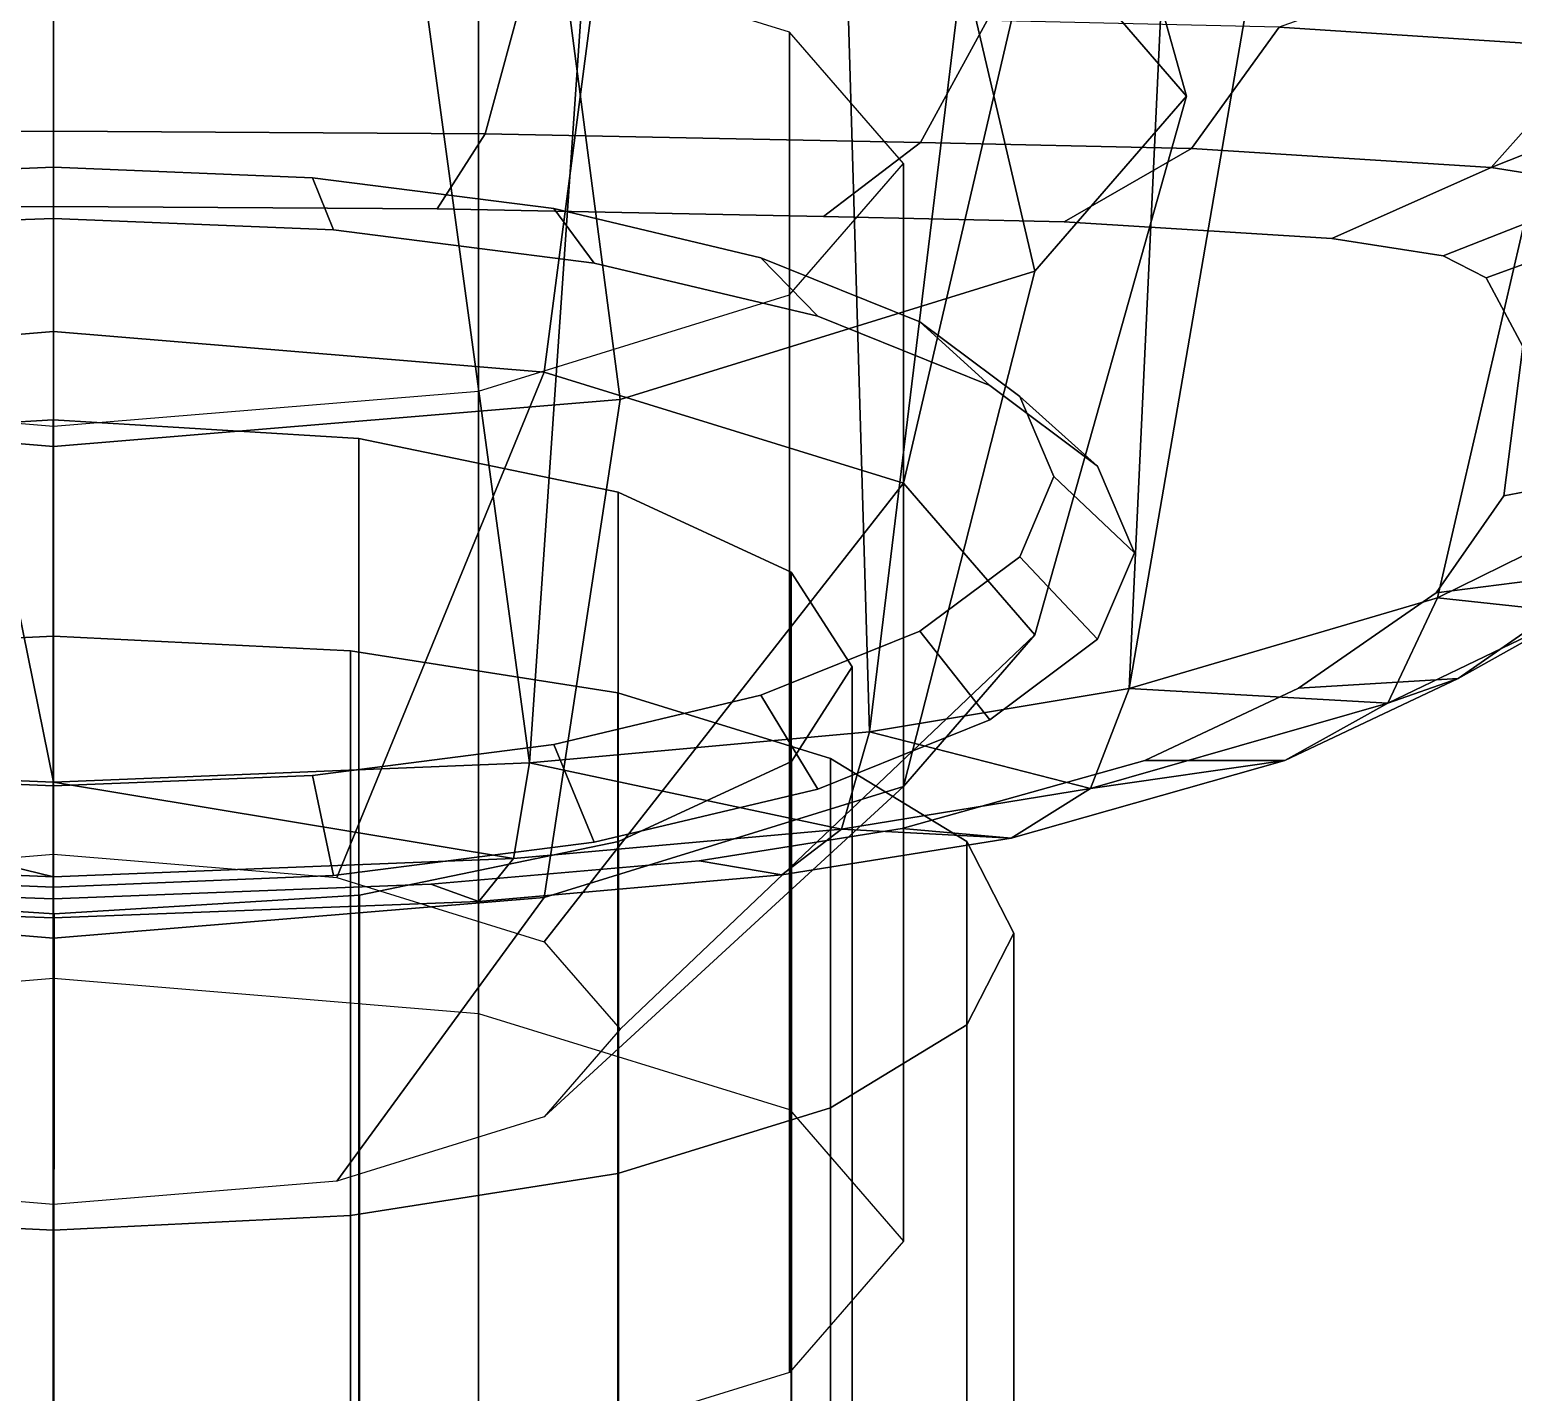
# Model space of a CAD drawing. Extents: x 0 to 0.153, y -0.316 to 0.
# Drawn here: x 0.07668 to 0.09523, y -0.05141 to -0.03438 of the extents above; entities that cross this region are included whole.
import ezdxf

# ---------------------------------------------------------------- set-up
doc = ezdxf.new("R2010")
doc.units = 0
for name, color, linetype in [('L15_HALTER_6756005_00_0', 7, 'CONTINUOUS'), ('L17_HALTER_6756005_00_2', 7, 'CONTINUOUS'), ('L20_HALTER_6756005_00_5', 7, 'CONTINUOUS'), ('L21_HALTER_6756005_00_6', 7, 'CONTINUOUS'), ('L22_ROSETTE_6756005_00_0', 7, 'CONTINUOUS'), ('L24_ROSETTE_6756005_00_2', 7, 'CONTINUOUS'), ('L25_ROSETTE_6756005_00_3', 7, 'CONTINUOUS'), ('L26_ROSETTE_6756005_00_4', 7, 'CONTINUOUS'), ('L8_KORPUS_6770005_00_0', 7, 'CONTINUOUS'), ('L9_KORPUS_6770005_00_1', 7, 'CONTINUOUS')]:
    doc.layers.add(name, color=color, linetype=linetype)

msp = doc.modelspace()

# ---------------------------------------------------------------- linework, layer by layer
at = {"layer": 'L15_HALTER_6756005_00_0', "color": 8}
for points, invisible_edges in [([(0.073276, -0.042141, 0.069245), (0.076984, -0.041959, 0.069803), (0.080692, -0.042141, 0.069245), (0.073276, -0.042141, 0.069245)], 12), ([(0.064984, -0.04567, 0.058392), (0.073276, -0.042141, 0.069245), (0.086692, -0.047851, 0.051684), (0.064984, -0.04567, 0.058392)], 15), ([(0.073276, -0.042141, 0.069245), (0.080692, -0.042141, 0.069245), (0.086692, -0.043489, 0.065099), (0.073276, -0.042141, 0.069245)], 15), ([(0.073276, -0.042141, 0.069245), (0.086692, -0.043489, 0.065099), (0.086692, -0.047851, 0.051684), (0.073276, -0.042141, 0.069245)], 15), ([(0.080692, -0.042141, 0.069245), (0.084037, -0.042668, 0.067624), (0.086692, -0.043489, 0.065099), (0.080692, -0.042141, 0.069245)], 12), ([(0.086692, -0.043489, 0.065099), (0.088397, -0.044523, 0.061918), (0.088984, -0.04567, 0.058392), (0.086692, -0.043489, 0.065099)], 12), ([(0.086692, -0.043489, 0.065099), (0.088984, -0.04567, 0.058392), (0.086692, -0.047851, 0.051684), (0.086692, -0.043489, 0.065099)], 15), ([(0.086692, -0.047851, 0.051684), (0.073276, -0.049199, 0.047538), (0.064984, -0.04567, 0.058392), (0.086692, -0.047851, 0.051684)], 15), ([(0.088984, -0.04567, 0.058392), (0.088397, -0.046817, 0.054865), (0.086692, -0.047851, 0.051684), (0.088984, -0.04567, 0.058392)], 12), ([(0.086692, -0.047851, 0.051684), (0.080692, -0.049199, 0.047538), (0.073276, -0.049199, 0.047538), (0.086692, -0.047851, 0.051684)], 15), ([(0.086692, -0.047851, 0.051684), (0.084037, -0.048672, 0.049159), (0.080692, -0.049199, 0.047538), (0.086692, -0.047851, 0.051684)], 12), ([(0.080692, -0.049199, 0.047538), (0.076984, -0.049381, 0.04698), (0.073276, -0.049199, 0.047538), (0.080692, -0.049199, 0.047538)], 12)]:
    msp.add_3dface(points, dxfattribs=dict(at, invisible_edges=invisible_edges))
at = {"layer": 'L17_HALTER_6756005_00_2', "color": 8}
for points, invisible_edges in [([(0.076984, -0.053371, 0.073514), (0.076984, -0.041959, 0.069803), (0.073276, -0.042141, 0.069245), (0.076984, -0.053371, 0.073514)], 12), ([(0.076984, -0.041959, 0.069803), (0.076984, -0.053371, 0.073514), (0.080692, -0.053552, 0.072956), (0.076984, -0.041959, 0.069803)], 12), ([(0.080692, -0.053552, 0.072956), (0.080692, -0.042141, 0.069245), (0.076984, -0.041959, 0.069803), (0.080692, -0.053552, 0.072956)], 12), ([(0.073276, -0.042141, 0.069245), (0.073276, -0.053552, 0.072956), (0.076984, -0.053371, 0.073514), (0.073276, -0.042141, 0.069245)], 12), ([(0.080692, -0.042141, 0.069245), (0.080692, -0.053552, 0.072956), (0.084037, -0.054079, 0.071335), (0.080692, -0.042141, 0.069245)], 12), ([(0.084037, -0.054079, 0.071335), (0.084037, -0.042668, 0.067624), (0.080692, -0.042141, 0.069245), (0.084037, -0.054079, 0.071335)], 12), ([(0.084037, -0.042668, 0.067624), (0.084037, -0.054079, 0.071335), (0.086692, -0.0549, 0.06881), (0.084037, -0.042668, 0.067624)], 12), ([(0.086692, -0.0549, 0.06881), (0.086692, -0.043489, 0.065099), (0.084037, -0.042668, 0.067624), (0.086692, -0.0549, 0.06881)], 12), ([(0.086692, -0.043489, 0.065099), (0.086692, -0.0549, 0.06881), (0.088397, -0.055935, 0.065629), (0.086692, -0.043489, 0.065099)], 12), ([(0.088397, -0.044523, 0.061918), (0.086692, -0.043489, 0.065099), (0.088397, -0.055935, 0.065629), (0.088397, -0.044523, 0.061918)], 14), ([(0.088397, -0.055935, 0.065629), (0.088397, -0.051656, 0.064237), (0.088397, -0.044523, 0.061918), (0.088397, -0.055935, 0.065629)], 12), ([(0.088397, -0.044523, 0.061918), (0.088397, -0.051656, 0.064237), (0.088984, -0.052802, 0.060711), (0.088397, -0.044523, 0.061918)], 12), ([(0.088984, -0.052802, 0.060711), (0.088984, -0.04567, 0.058392), (0.088397, -0.044523, 0.061918), (0.088984, -0.052802, 0.060711)], 12), ([(0.088984, -0.04567, 0.058392), (0.088984, -0.052802, 0.060711), (0.088397, -0.053949, 0.057185), (0.088984, -0.04567, 0.058392)], 12), ([(0.088397, -0.053949, 0.057185), (0.088397, -0.046817, 0.054865), (0.088984, -0.04567, 0.058392), (0.088397, -0.053949, 0.057185)], 12), ([(0.086692, -0.059263, 0.055395), (0.086692, -0.047851, 0.051684), (0.088397, -0.046817, 0.054865), (0.086692, -0.059263, 0.055395)], 12), ([(0.088397, -0.046817, 0.054865), (0.088397, -0.053949, 0.057185), (0.086692, -0.059263, 0.055395), (0.088397, -0.046817, 0.054865)], 14), ([(0.086692, -0.047851, 0.051684), (0.086692, -0.059263, 0.055395), (0.084037, -0.060084, 0.05287), (0.086692, -0.047851, 0.051684)], 12), ([(0.084037, -0.060084, 0.05287), (0.084037, -0.048672, 0.049159), (0.086692, -0.047851, 0.051684), (0.084037, -0.060084, 0.05287)], 12), ([(0.084037, -0.048672, 0.049159), (0.084037, -0.060084, 0.05287), (0.080692, -0.060611, 0.051249), (0.084037, -0.048672, 0.049159)], 12), ([(0.080692, -0.060611, 0.051249), (0.080692, -0.049199, 0.047538), (0.084037, -0.048672, 0.049159), (0.080692, -0.060611, 0.051249)], 12), ([(0.073276, -0.060611, 0.051249), (0.073276, -0.049199, 0.047538), (0.076984, -0.049381, 0.04698), (0.073276, -0.060611, 0.051249)], 12), ([(0.080692, -0.049199, 0.047538), (0.080692, -0.060611, 0.051249), (0.076984, -0.060793, 0.050691), (0.080692, -0.049199, 0.047538)], 12), ([(0.076984, -0.060793, 0.050691), (0.076984, -0.049381, 0.04698), (0.080692, -0.049199, 0.047538), (0.076984, -0.060793, 0.050691)], 12), ([(0.076984, -0.049381, 0.04698), (0.076984, -0.060793, 0.050691), (0.073276, -0.060611, 0.051249), (0.076984, -0.049381, 0.04698)], 12)]:
    msp.add_3dface(points, dxfattribs=dict(at, invisible_edges=invisible_edges))
at = {"layer": 'L20_HALTER_6756005_00_5', "color": 8, "invisible_edges": 12}
for points in [[(0.076984, -0.032767, 0.065363), (0.071674, -0.033207, 0.06401), (0.071674, -0.046672, 0.068389), (0.076984, -0.032767, 0.065363)], [(0.071674, -0.046672, 0.068389), (0.076984, -0.046232, 0.069742), (0.076984, -0.032767, 0.065363), (0.071674, -0.046672, 0.068389)], [(0.082294, -0.033207, 0.06401), (0.076984, -0.032767, 0.065363), (0.076984, -0.046232, 0.069742), (0.082294, -0.033207, 0.06401)], [(0.076984, -0.046232, 0.069742), (0.082294, -0.046672, 0.068389), (0.082294, -0.033207, 0.06401), (0.076984, -0.046232, 0.069742)], [(0.086181, -0.034409, 0.060313), (0.082294, -0.033207, 0.06401), (0.082294, -0.046672, 0.068389), (0.086181, -0.034409, 0.060313)], [(0.082294, -0.046672, 0.068389), (0.086181, -0.047875, 0.064692), (0.086181, -0.034409, 0.060313), (0.082294, -0.046672, 0.068389)], [(0.087604, -0.036051, 0.055264), (0.086181, -0.034409, 0.060313), (0.086181, -0.047875, 0.064692), (0.087604, -0.036051, 0.055264)], [(0.086181, -0.047875, 0.064692), (0.087604, -0.049517, 0.059643), (0.087604, -0.036051, 0.055264), (0.086181, -0.047875, 0.064692)], [(0.086181, -0.037693, 0.050214), (0.087604, -0.036051, 0.055264), (0.087604, -0.049517, 0.059643), (0.086181, -0.037693, 0.050214)], [(0.082294, -0.038895, 0.046517), (0.086181, -0.037693, 0.050214), (0.086181, -0.051159, 0.054593), (0.082294, -0.038895, 0.046517)], [(0.087604, -0.049517, 0.059643), (0.086181, -0.051159, 0.054593), (0.086181, -0.037693, 0.050214), (0.087604, -0.049517, 0.059643)], [(0.071674, -0.038895, 0.046517), (0.076984, -0.039335, 0.045164), (0.076984, -0.052801, 0.049543), (0.071674, -0.038895, 0.046517)], [(0.076984, -0.052801, 0.049543), (0.071674, -0.052361, 0.050896), (0.071674, -0.038895, 0.046517), (0.076984, -0.052801, 0.049543)], [(0.076984, -0.039335, 0.045164), (0.082294, -0.038895, 0.046517), (0.082294, -0.052361, 0.050896), (0.076984, -0.039335, 0.045164)], [(0.086181, -0.051159, 0.054593), (0.082294, -0.052361, 0.050896), (0.082294, -0.038895, 0.046517), (0.086181, -0.051159, 0.054593)], [(0.082294, -0.052361, 0.050896), (0.076984, -0.052801, 0.049543), (0.076984, -0.039335, 0.045164), (0.082294, -0.052361, 0.050896)]]:
    msp.add_3dface(points, dxfattribs=at)
at = {"layer": 'L21_HALTER_6756005_00_6', "color": 8, "invisible_edges": 12}
for points in [[(0.087604, -0.02658, 0.058631), (0.089247, -0.03302, 0.061723), (0.091144, -0.035209, 0.05499), (0.087604, -0.02658, 0.058631)], [(0.091144, -0.035209, 0.05499), (0.089247, -0.028476, 0.0528), (0.087604, -0.02658, 0.058631), (0.091144, -0.035209, 0.05499)], [(0.089247, -0.037399, 0.048257), (0.087604, -0.030372, 0.046969), (0.089247, -0.028476, 0.0528), (0.089247, -0.037399, 0.048257)], [(0.089247, -0.028476, 0.0528), (0.091144, -0.035209, 0.05499), (0.089247, -0.037399, 0.048257), (0.089247, -0.028476, 0.0528)], [(0.084064, -0.039001, 0.043328), (0.083115, -0.03176, 0.042701), (0.087604, -0.030372, 0.046969), (0.084064, -0.039001, 0.043328)], [(0.087604, -0.030372, 0.046969), (0.089247, -0.037399, 0.048257), (0.084064, -0.039001, 0.043328), (0.087604, -0.030372, 0.046969)], [(0.076984, -0.03815, 0.068841), (0.076984, -0.03083, 0.068456), (0.069904, -0.031417, 0.066652), (0.076984, -0.03815, 0.068841)], [(0.076984, -0.03083, 0.068456), (0.076984, -0.03815, 0.068841), (0.083115, -0.038658, 0.067279), (0.076984, -0.03083, 0.068456)], [(0.083115, -0.038658, 0.067279), (0.084064, -0.031417, 0.066652), (0.076984, -0.03083, 0.068456), (0.083115, -0.038658, 0.067279)], [(0.069904, -0.031417, 0.066652), (0.070852, -0.038658, 0.067279), (0.076984, -0.03815, 0.068841), (0.069904, -0.031417, 0.066652)], [(0.084064, -0.031417, 0.066652), (0.083115, -0.038658, 0.067279), (0.087604, -0.040046, 0.06301), (0.084064, -0.031417, 0.066652)], [(0.087604, -0.040046, 0.06301), (0.089247, -0.03302, 0.061723), (0.084064, -0.031417, 0.066652), (0.087604, -0.040046, 0.06301)], [(0.069904, -0.039001, 0.043328), (0.070852, -0.03176, 0.042701), (0.076984, -0.032269, 0.041139), (0.069904, -0.039001, 0.043328)], [(0.083115, -0.03176, 0.042701), (0.084064, -0.039001, 0.043328), (0.076984, -0.039588, 0.041524), (0.083115, -0.03176, 0.042701)], [(0.076984, -0.039588, 0.041524), (0.076984, -0.032269, 0.041139), (0.083115, -0.03176, 0.042701), (0.076984, -0.039588, 0.041524)], [(0.076984, -0.032269, 0.041139), (0.076984, -0.039588, 0.041524), (0.069904, -0.039001, 0.043328), (0.076984, -0.032269, 0.041139)], [(0.089247, -0.03302, 0.061723), (0.087604, -0.040046, 0.06301), (0.089247, -0.041942, 0.057179), (0.089247, -0.03302, 0.061723)], [(0.089247, -0.041942, 0.057179), (0.091144, -0.035209, 0.05499), (0.089247, -0.03302, 0.061723), (0.089247, -0.041942, 0.057179)], [(0.091144, -0.035209, 0.05499), (0.089247, -0.041942, 0.057179), (0.087604, -0.043838, 0.051348), (0.091144, -0.035209, 0.05499)], [(0.087604, -0.043838, 0.051348), (0.089247, -0.037399, 0.048257), (0.091144, -0.035209, 0.05499), (0.087604, -0.043838, 0.051348)], [(0.089247, -0.037399, 0.048257), (0.087604, -0.043838, 0.051348), (0.083115, -0.045226, 0.04708), (0.089247, -0.037399, 0.048257)], [(0.083115, -0.045226, 0.04708), (0.084064, -0.039001, 0.043328), (0.089247, -0.037399, 0.048257), (0.083115, -0.045226, 0.04708)], [(0.076984, -0.044681, 0.065515), (0.076984, -0.03815, 0.068841), (0.070852, -0.038658, 0.067279), (0.076984, -0.044681, 0.065515)], [(0.076984, -0.03815, 0.068841), (0.076984, -0.044681, 0.065515), (0.080524, -0.044975, 0.064613), (0.076984, -0.03815, 0.068841)], [(0.080524, -0.044975, 0.064613), (0.083115, -0.038658, 0.067279), (0.076984, -0.03815, 0.068841), (0.080524, -0.044975, 0.064613)], [(0.070852, -0.038658, 0.067279), (0.073444, -0.044975, 0.064613), (0.076984, -0.044681, 0.065515), (0.070852, -0.038658, 0.067279)], [(0.083115, -0.038658, 0.067279), (0.080524, -0.044975, 0.064613), (0.083115, -0.045776, 0.062149), (0.083115, -0.038658, 0.067279)], [(0.083115, -0.045776, 0.062149), (0.087604, -0.040046, 0.06301), (0.083115, -0.038658, 0.067279), (0.083115, -0.045776, 0.062149)], [(0.070852, -0.045226, 0.04708), (0.069904, -0.039001, 0.043328), (0.076984, -0.039588, 0.041524), (0.070852, -0.045226, 0.04708)], [(0.084064, -0.039001, 0.043328), (0.083115, -0.045226, 0.04708), (0.076984, -0.045734, 0.045518), (0.084064, -0.039001, 0.043328)], [(0.076984, -0.045734, 0.045518), (0.076984, -0.039588, 0.041524), (0.084064, -0.039001, 0.043328), (0.076984, -0.045734, 0.045518)], [(0.076984, -0.039588, 0.041524), (0.076984, -0.045734, 0.045518), (0.070852, -0.045226, 0.04708), (0.076984, -0.039588, 0.041524)], [(0.087604, -0.040046, 0.06301), (0.083115, -0.045776, 0.062149), (0.084064, -0.046871, 0.058782), (0.087604, -0.040046, 0.06301)], [(0.084064, -0.046871, 0.058782), (0.089247, -0.041942, 0.057179), (0.087604, -0.040046, 0.06301), (0.084064, -0.046871, 0.058782)], [(0.089247, -0.041942, 0.057179), (0.084064, -0.046871, 0.058782), (0.083115, -0.047966, 0.055416), (0.089247, -0.041942, 0.057179)], [(0.083115, -0.047966, 0.055416), (0.087604, -0.043838, 0.051348), (0.089247, -0.041942, 0.057179), (0.083115, -0.047966, 0.055416)], [(0.087604, -0.043838, 0.051348), (0.083115, -0.047966, 0.055416), (0.080524, -0.048767, 0.052951), (0.087604, -0.043838, 0.051348)], [(0.080524, -0.048767, 0.052951), (0.083115, -0.045226, 0.04708), (0.087604, -0.043838, 0.051348), (0.080524, -0.048767, 0.052951)], [(0.073444, -0.048767, 0.052951), (0.070852, -0.045226, 0.04708), (0.076984, -0.045734, 0.045518), (0.073444, -0.048767, 0.052951)], [(0.083115, -0.045226, 0.04708), (0.080524, -0.048767, 0.052951), (0.076984, -0.04906, 0.052049), (0.083115, -0.045226, 0.04708)], [(0.076984, -0.04906, 0.052049), (0.076984, -0.045734, 0.045518), (0.083115, -0.045226, 0.04708), (0.076984, -0.04906, 0.052049)], [(0.076984, -0.045734, 0.045518), (0.076984, -0.04906, 0.052049), (0.073444, -0.048767, 0.052951), (0.076984, -0.045734, 0.045518)]]:
    msp.add_3dface(points, dxfattribs=at)
at = {"layer": 'L22_ROSETTE_6756005_00_0', "color": 8}
for points, invisible_edges in [([(0.076984, -0.036589, 0.070148), (0.072193, -0.03662, 0.070053), (0.067361, -0.036713, 0.069766), (0.076984, -0.036589, 0.070148)], 12), ([(0.073488, -0.03688, 0.069254), (0.076984, -0.036589, 0.070148), (0.067361, -0.036713, 0.069766), (0.073488, -0.03688, 0.069254)], 15), ([(0.073488, -0.03688, 0.069254), (0.076984, -0.036737, 0.069692), (0.076984, -0.036589, 0.070148), (0.073488, -0.03688, 0.069254)], 14), ([(0.086607, -0.036713, 0.069766), (0.081775, -0.03662, 0.070053), (0.076984, -0.036589, 0.070148), (0.086607, -0.036713, 0.069766)], 12), ([(0.076984, -0.036589, 0.070148), (0.076984, -0.036737, 0.069692), (0.08048, -0.03688, 0.069254), (0.076984, -0.036589, 0.070148)], 13), ([(0.092957, -0.036991, 0.068912), (0.086607, -0.036713, 0.069766), (0.076984, -0.036589, 0.070148), (0.092957, -0.036991, 0.068912)], 15), ([(0.092957, -0.036991, 0.068912), (0.076984, -0.036589, 0.070148), (0.08048, -0.03688, 0.069254), (0.092957, -0.036991, 0.068912)], 15), ([(0.092957, -0.036991, 0.068912), (0.089615, -0.036779, 0.069563), (0.086607, -0.036713, 0.069766), (0.092957, -0.036991, 0.068912)], 12), ([(0.092957, -0.036991, 0.068912), (0.08048, -0.03688, 0.069254), (0.083738, -0.037297, 0.067971), (0.092957, -0.036991, 0.068912)], 13), ([(0.092957, -0.036991, 0.068912), (0.083738, -0.037297, 0.067971), (0.086536, -0.037961, 0.065929), (0.092957, -0.036991, 0.068912)], 13), ([(0.09511, -0.040205, 0.059027), (0.092957, -0.036991, 0.068912), (0.086536, -0.037961, 0.065929), (0.09511, -0.040205, 0.059027)], 15), ([(0.094887, -0.03748, 0.067409), (0.094352, -0.037206, 0.068251), (0.092957, -0.036991, 0.068912), (0.094887, -0.03748, 0.067409)], 12), ([(0.09511, -0.040205, 0.059027), (0.094887, -0.03748, 0.067409), (0.092957, -0.036991, 0.068912), (0.09511, -0.040205, 0.059027)], 15), ([(0.09511, -0.040205, 0.059027), (0.095344, -0.038338, 0.064771), (0.094887, -0.03748, 0.067409), (0.09511, -0.040205, 0.059027)], 12), ([(0.09511, -0.040205, 0.059027), (0.086536, -0.037961, 0.065929), (0.088683, -0.038826, 0.063269), (0.09511, -0.040205, 0.059027)], 13), ([(0.09511, -0.040205, 0.059027), (0.088683, -0.038826, 0.063269), (0.090032, -0.039834, 0.06017), (0.09511, -0.040205, 0.059027)], 13), ([(0.09511, -0.040205, 0.059027), (0.090032, -0.039834, 0.06017), (0.090493, -0.040915, 0.056845), (0.09511, -0.040205, 0.059027)], 13), ([(0.087588, -0.044362, 0.046246), (0.092541, -0.042607, 0.051642), (0.09511, -0.040205, 0.059027), (0.087588, -0.044362, 0.046246)], 15), ([(0.087588, -0.044362, 0.046246), (0.09511, -0.040205, 0.059027), (0.090032, -0.041996, 0.05352), (0.087588, -0.044362, 0.046246)], 15), ([(0.09511, -0.040205, 0.059027), (0.090493, -0.040915, 0.056845), (0.090032, -0.041996, 0.05352), (0.09511, -0.040205, 0.059027)], 13), ([(0.092541, -0.042607, 0.051642), (0.094262, -0.041416, 0.055305), (0.09511, -0.040205, 0.059027), (0.092541, -0.042607, 0.051642)], 12), ([(0.087588, -0.044362, 0.046246), (0.090032, -0.041996, 0.05352), (0.088683, -0.043004, 0.050422), (0.087588, -0.044362, 0.046246)], 13), ([(0.087588, -0.044362, 0.046246), (0.090622, -0.04351, 0.048865), (0.092541, -0.042607, 0.051642), (0.087588, -0.044362, 0.046246)], 12), ([(0.087588, -0.044362, 0.046246), (0.088683, -0.043004, 0.050422), (0.086536, -0.043869, 0.047762), (0.087588, -0.044362, 0.046246)], 13), ([(0.087588, -0.044362, 0.046246), (0.086536, -0.043869, 0.047762), (0.083738, -0.044533, 0.04572), (0.087588, -0.044362, 0.046246)], 13), ([(0.076984, -0.045241, 0.043543), (0.081698, -0.045059, 0.044102), (0.087588, -0.044362, 0.046246), (0.076984, -0.045241, 0.043543)], 14), ([(0.076984, -0.045241, 0.043543), (0.087588, -0.044362, 0.046246), (0.08048, -0.04495, 0.044437), (0.076984, -0.045241, 0.043543)], 15), ([(0.087588, -0.044362, 0.046246), (0.083738, -0.044533, 0.04572), (0.08048, -0.04495, 0.044437), (0.087588, -0.044362, 0.046246)], 13), ([(0.081698, -0.045059, 0.044102), (0.085053, -0.044765, 0.045005), (0.087588, -0.044362, 0.046246), (0.081698, -0.045059, 0.044102)], 12), ([(0.076984, -0.045093, 0.043999), (0.073488, -0.04495, 0.044437), (0.07227, -0.045059, 0.044102), (0.076984, -0.045093, 0.043999)], 14), ([(0.076984, -0.045093, 0.043999), (0.07227, -0.045059, 0.044102), (0.076984, -0.045241, 0.043543), (0.076984, -0.045093, 0.043999)], 13), ([(0.076984, -0.045241, 0.043543), (0.08048, -0.04495, 0.044437), (0.076984, -0.045093, 0.043999), (0.076984, -0.045241, 0.043543)], 13)]:
    msp.add_3dface(points, dxfattribs=dict(at, invisible_edges=invisible_edges))
at = {"layer": 'L24_ROSETTE_6756005_00_2', "color": 8, "invisible_edges": 12}
for points in [[(0.073488, -0.03688, 0.069254), (0.073749, -0.03623, 0.068018), (0.076984, -0.036098, 0.068423), (0.073488, -0.03688, 0.069254)], [(0.076984, -0.036098, 0.068423), (0.076984, -0.036737, 0.069692), (0.073488, -0.03688, 0.069254), (0.076984, -0.036098, 0.068423)], [(0.076984, -0.036737, 0.069692), (0.076984, -0.036098, 0.068423), (0.080219, -0.03623, 0.068018), (0.076984, -0.036737, 0.069692)], [(0.080219, -0.03623, 0.068018), (0.08048, -0.03688, 0.069254), (0.076984, -0.036737, 0.069692), (0.080219, -0.03623, 0.068018)], [(0.08048, -0.03688, 0.069254), (0.080219, -0.03623, 0.068018), (0.083234, -0.036616, 0.066831), (0.08048, -0.03688, 0.069254)], [(0.083234, -0.036616, 0.066831), (0.083738, -0.037297, 0.067971), (0.08048, -0.03688, 0.069254), (0.083234, -0.036616, 0.066831)], [(0.083738, -0.037297, 0.067971), (0.083234, -0.036616, 0.066831), (0.085823, -0.037231, 0.064942), (0.083738, -0.037297, 0.067971)], [(0.085823, -0.037231, 0.064942), (0.086536, -0.037961, 0.065929), (0.083738, -0.037297, 0.067971), (0.085823, -0.037231, 0.064942)], [(0.086536, -0.037961, 0.065929), (0.085823, -0.037231, 0.064942), (0.087809, -0.038031, 0.06248), (0.086536, -0.037961, 0.065929)], [(0.087809, -0.038031, 0.06248), (0.088683, -0.038826, 0.063269), (0.086536, -0.037961, 0.065929), (0.087809, -0.038031, 0.06248)], [(0.088683, -0.038826, 0.063269), (0.087809, -0.038031, 0.06248), (0.089058, -0.038964, 0.059613), (0.088683, -0.038826, 0.063269)], [(0.089058, -0.038964, 0.059613), (0.090032, -0.039834, 0.06017), (0.088683, -0.038826, 0.063269), (0.089058, -0.038964, 0.059613)], [(0.090032, -0.039834, 0.06017), (0.089058, -0.038964, 0.059613), (0.089484, -0.039964, 0.056536), (0.090032, -0.039834, 0.06017)], [(0.089484, -0.039964, 0.056536), (0.090493, -0.040915, 0.056845), (0.090032, -0.039834, 0.06017), (0.089484, -0.039964, 0.056536)], [(0.090493, -0.040915, 0.056845), (0.089484, -0.039964, 0.056536), (0.089058, -0.040965, 0.053459), (0.090493, -0.040915, 0.056845)], [(0.090032, -0.041996, 0.05352), (0.089058, -0.040965, 0.053459), (0.087809, -0.041897, 0.050592), (0.090032, -0.041996, 0.05352)], [(0.089058, -0.040965, 0.053459), (0.090032, -0.041996, 0.05352), (0.090493, -0.040915, 0.056845), (0.089058, -0.040965, 0.053459)], [(0.088683, -0.043004, 0.050422), (0.087809, -0.041897, 0.050592), (0.085823, -0.042697, 0.048131), (0.088683, -0.043004, 0.050422)], [(0.087809, -0.041897, 0.050592), (0.088683, -0.043004, 0.050422), (0.090032, -0.041996, 0.05352), (0.087809, -0.041897, 0.050592)], [(0.086536, -0.043869, 0.047762), (0.085823, -0.042697, 0.048131), (0.083234, -0.043312, 0.046241), (0.086536, -0.043869, 0.047762)], [(0.085823, -0.042697, 0.048131), (0.086536, -0.043869, 0.047762), (0.088683, -0.043004, 0.050422), (0.085823, -0.042697, 0.048131)], [(0.083738, -0.044533, 0.04572), (0.083234, -0.043312, 0.046241), (0.080219, -0.043698, 0.045054), (0.083738, -0.044533, 0.04572)], [(0.083234, -0.043312, 0.046241), (0.083738, -0.044533, 0.04572), (0.086536, -0.043869, 0.047762), (0.083234, -0.043312, 0.046241)], [(0.073749, -0.043698, 0.045054), (0.073488, -0.04495, 0.044437), (0.076984, -0.045093, 0.043999), (0.073749, -0.043698, 0.045054)], [(0.076984, -0.045093, 0.043999), (0.076984, -0.04383, 0.044649), (0.073749, -0.043698, 0.045054), (0.076984, -0.045093, 0.043999)], [(0.08048, -0.04495, 0.044437), (0.080219, -0.043698, 0.045054), (0.076984, -0.04383, 0.044649), (0.08048, -0.04495, 0.044437)], [(0.080219, -0.043698, 0.045054), (0.08048, -0.04495, 0.044437), (0.083738, -0.044533, 0.04572), (0.080219, -0.043698, 0.045054)], [(0.076984, -0.04383, 0.044649), (0.076984, -0.045093, 0.043999), (0.08048, -0.04495, 0.044437), (0.076984, -0.04383, 0.044649)]]:
    msp.add_3dface(points, dxfattribs=at)
at = {"layer": 'L25_ROSETTE_6756005_00_3', "color": 8}
for points, invisible_edges in [([(0.080219, -0.03623, 0.068018), (0.076984, -0.036098, 0.068423), (0.073749, -0.03623, 0.068018), (0.080219, -0.03623, 0.068018)], 12), ([(0.073749, -0.03623, 0.068018), (0.068145, -0.042697, 0.048131), (0.089058, -0.040965, 0.053459), (0.073749, -0.03623, 0.068018)], 15), ([(0.085823, -0.037231, 0.064942), (0.080219, -0.03623, 0.068018), (0.073749, -0.03623, 0.068018), (0.085823, -0.037231, 0.064942)], 15), ([(0.089058, -0.040965, 0.053459), (0.085823, -0.037231, 0.064942), (0.073749, -0.03623, 0.068018), (0.089058, -0.040965, 0.053459)], 15), ([(0.085823, -0.037231, 0.064942), (0.083234, -0.036616, 0.066831), (0.080219, -0.03623, 0.068018), (0.085823, -0.037231, 0.064942)], 12), ([(0.089058, -0.038964, 0.059613), (0.087809, -0.038031, 0.06248), (0.085823, -0.037231, 0.064942), (0.089058, -0.038964, 0.059613)], 12), ([(0.089058, -0.040965, 0.053459), (0.089058, -0.038964, 0.059613), (0.085823, -0.037231, 0.064942), (0.089058, -0.040965, 0.053459)], 15), ([(0.089058, -0.040965, 0.053459), (0.089484, -0.039964, 0.056536), (0.089058, -0.038964, 0.059613), (0.089058, -0.040965, 0.053459)], 12), ([(0.068145, -0.042697, 0.048131), (0.080219, -0.043698, 0.045054), (0.089058, -0.040965, 0.053459), (0.068145, -0.042697, 0.048131)], 15), ([(0.080219, -0.043698, 0.045054), (0.085823, -0.042697, 0.048131), (0.089058, -0.040965, 0.053459), (0.080219, -0.043698, 0.045054)], 15), ([(0.085823, -0.042697, 0.048131), (0.087809, -0.041897, 0.050592), (0.089058, -0.040965, 0.053459), (0.085823, -0.042697, 0.048131)], 12), ([(0.068145, -0.042697, 0.048131), (0.073749, -0.043698, 0.045054), (0.080219, -0.043698, 0.045054), (0.068145, -0.042697, 0.048131)], 15), ([(0.080219, -0.043698, 0.045054), (0.083234, -0.043312, 0.046241), (0.085823, -0.042697, 0.048131), (0.080219, -0.043698, 0.045054)], 12), ([(0.073749, -0.043698, 0.045054), (0.076984, -0.04383, 0.044649), (0.080219, -0.043698, 0.045054), (0.073749, -0.043698, 0.045054)], 12)]:
    msp.add_3dface(points, dxfattribs=dict(at, invisible_edges=invisible_edges))
at = {"layer": 'L26_ROSETTE_6756005_00_4', "color": 8}
for points, invisible_edges in [([(0.071035, -0.043541, 0.038942), (0.068054, 0, 0.001473), (0.076984, -0.043781, 0.038208), (0.071035, -0.043541, 0.038942)], 8), ([(0.068054, 0, 0.001473), (0.076984, 0), (0.076984, -0.043781, 0.038208), (0.068054, 0, 0.001473)], 8), ([(0.076984, -0.043781, 0.038208), (0.076984, 0), (0.082933, -0.043541, 0.038942), (0.076984, -0.043781, 0.038208)], 8), ([(0.076984, 0), (0.085914, 0, 0.001473), (0.082933, -0.043541, 0.038942), (0.076984, 0)], 8), ([(0.082933, -0.043541, 0.038942), (0.085914, 0, 0.001473), (0.087181, -0.043152, 0.040129), (0.082933, -0.043541, 0.038942)], 8), ([(0.085914, 0, 0.001473), (0.092422, 0, 0.003905), (0.087181, -0.043152, 0.040129), (0.085914, 0, 0.001473)], 8), ([(0.087181, -0.043152, 0.040129), (0.092422, 0, 0.003905), (0.090424, -0.042612, 0.041784), (0.087181, -0.043152, 0.040129)], 8), ([(0.094281, -0.041479, 0.04525), (0.090424, -0.042612, 0.041784), (0.097767, 0, 0.007539), (0.094281, -0.041479, 0.04525)], 12), ([(0.092422, 0, 0.003905), (0.097767, 0, 0.007539), (0.090424, -0.042612, 0.041784), (0.092422, 0, 0.003905)], 8), ([(0.094281, -0.041479, 0.04525), (0.10386, 0, 0.014849), (0.096718, -0.04028, 0.048917), (0.094281, -0.041479, 0.04525)], 8), ([(0.097767, 0, 0.007539), (0.10386, 0, 0.014849), (0.094281, -0.041479, 0.04525), (0.097767, 0, 0.007539)], 12), ([(0.096275, -0.034608, 0.071492), (0.096741, -0.03275, 0.071948), (0.092301, -0.03435, 0.072285), (0.096275, -0.034608, 0.071492)], 8), ([(0.076984, -0.034112, 0.073015), (0.071174, -0.03415, 0.072898), (0.071589, -0.035683, 0.0717), (0.076984, -0.034112, 0.073015)], 12), ([(0.071589, -0.035683, 0.0717), (0.076984, -0.035648, 0.071807), (0.076984, -0.034112, 0.073015), (0.071589, -0.035683, 0.0717)], 12), ([(0.082794, -0.03415, 0.072898), (0.076984, -0.034112, 0.073015), (0.076984, -0.035648, 0.071807), (0.082794, -0.03415, 0.072898)], 12), ([(0.076984, -0.035648, 0.071807), (0.082379, -0.035683, 0.0717), (0.082794, -0.03415, 0.072898), (0.076984, -0.035648, 0.071807)], 12), ([(0.088649, -0.034265, 0.072544), (0.082794, -0.03415, 0.072898), (0.082379, -0.035683, 0.0717), (0.088649, -0.034265, 0.072544)], 12), ([(0.082379, -0.035683, 0.0717), (0.087818, -0.035789, 0.071375), (0.088649, -0.034265, 0.072544), (0.082379, -0.035683, 0.0717)], 12), ([(0.092301, -0.03435, 0.072285), (0.088649, -0.034265, 0.072544), (0.087818, -0.035789, 0.071375), (0.092301, -0.03435, 0.072285)], 12), ([(0.087818, -0.035789, 0.071375), (0.091206, -0.035864, 0.071143), (0.092301, -0.03435, 0.072285), (0.087818, -0.035789, 0.071375)], 12), ([(0.096275, -0.034608, 0.071492), (0.092301, -0.03435, 0.072285), (0.091206, -0.035864, 0.071143), (0.096275, -0.034608, 0.071492)], 12), ([(0.091206, -0.035864, 0.071143), (0.094949, -0.036103, 0.070409), (0.096275, -0.034608, 0.071492), (0.091206, -0.035864, 0.071143)], 12), ([(0.097987, -0.034886, 0.070639), (0.096275, -0.034608, 0.071492), (0.094949, -0.036103, 0.070409), (0.097987, -0.034886, 0.070639)], 8), ([(0.096525, -0.036349, 0.069652), (0.097987, -0.034886, 0.070639), (0.094949, -0.036103, 0.070409), (0.096525, -0.036349, 0.069652)], 8), ([(0.076984, -0.035648, 0.071807), (0.071589, -0.035683, 0.0717), (0.072193, -0.03662, 0.070053), (0.076984, -0.035648, 0.071807)], 12), ([(0.072193, -0.03662, 0.070053), (0.076984, -0.036589, 0.070148), (0.076984, -0.035648, 0.071807), (0.072193, -0.03662, 0.070053)], 12), ([(0.082379, -0.035683, 0.0717), (0.076984, -0.035648, 0.071807), (0.076984, -0.036589, 0.070148), (0.082379, -0.035683, 0.0717)], 12), ([(0.076984, -0.036589, 0.070148), (0.081775, -0.03662, 0.070053), (0.082379, -0.035683, 0.0717), (0.076984, -0.036589, 0.070148)], 12), ([(0.087818, -0.035789, 0.071375), (0.082379, -0.035683, 0.0717), (0.081775, -0.03662, 0.070053), (0.087818, -0.035789, 0.071375)], 12), ([(0.081775, -0.03662, 0.070053), (0.086607, -0.036713, 0.069766), (0.087818, -0.035789, 0.071375), (0.081775, -0.03662, 0.070053)], 12), ([(0.091206, -0.035864, 0.071143), (0.087818, -0.035789, 0.071375), (0.086607, -0.036713, 0.069766), (0.091206, -0.035864, 0.071143)], 12), ([(0.086607, -0.036713, 0.069766), (0.089615, -0.036779, 0.069563), (0.091206, -0.035864, 0.071143), (0.086607, -0.036713, 0.069766)], 12), ([(0.094949, -0.036103, 0.070409), (0.091206, -0.035864, 0.071143), (0.089615, -0.036779, 0.069563), (0.094949, -0.036103, 0.070409)], 12), ([(0.089615, -0.036779, 0.069563), (0.092957, -0.036991, 0.068912), (0.094949, -0.036103, 0.070409), (0.089615, -0.036779, 0.069563)], 12), ([(0.096525, -0.036349, 0.069652), (0.094949, -0.036103, 0.070409), (0.092957, -0.036991, 0.068912), (0.096525, -0.036349, 0.069652)], 12), ([(0.092957, -0.036991, 0.068912), (0.094352, -0.037206, 0.068251), (0.096525, -0.036349, 0.069652), (0.092957, -0.036991, 0.068912)], 12), ([(0.097135, -0.036663, 0.068687), (0.096525, -0.036349, 0.069652), (0.094352, -0.037206, 0.068251), (0.097135, -0.036663, 0.068687)], 12), ([(0.094352, -0.037206, 0.068251), (0.094887, -0.03748, 0.067409), (0.097135, -0.036663, 0.068687), (0.094352, -0.037206, 0.068251)], 12), ([(0.097669, -0.037653, 0.065647), (0.097135, -0.036663, 0.068687), (0.094887, -0.03748, 0.067409), (0.097669, -0.037653, 0.065647)], 12), ([(0.094887, -0.03748, 0.067409), (0.095344, -0.038338, 0.064771), (0.097669, -0.037653, 0.065647), (0.094887, -0.03748, 0.067409)], 12), ([(0.095344, -0.038338, 0.064771), (0.09511, -0.040205, 0.059027), (0.097419, -0.039759, 0.059174), (0.095344, -0.038338, 0.064771)], 12), ([(0.096472, -0.041135, 0.054947), (0.097419, -0.039759, 0.059174), (0.09511, -0.040205, 0.059027), (0.096472, -0.041135, 0.054947)], 12), ([(0.09511, -0.040205, 0.059027), (0.094262, -0.041416, 0.055305), (0.096472, -0.041135, 0.054947), (0.09511, -0.040205, 0.059027)], 12), ([(0.094281, -0.041479, 0.04525), (0.096718, -0.04028, 0.048917), (0.096005, -0.041668, 0.049845), (0.094281, -0.041479, 0.04525)], 8), ([(0.094539, -0.042488, 0.050791), (0.096472, -0.041135, 0.054947), (0.094262, -0.041416, 0.055305), (0.094539, -0.042488, 0.050791)], 12), ([(0.094539, -0.042488, 0.050791), (0.096005, -0.041668, 0.049845), (0.096472, -0.041135, 0.054947), (0.094539, -0.042488, 0.050791)], 8), ([(0.090424, -0.042612, 0.041784), (0.094281, -0.041479, 0.04525), (0.093657, -0.042797, 0.046382), (0.090424, -0.042612, 0.041784)], 8), ([(0.094262, -0.041416, 0.055305), (0.092541, -0.042607, 0.051642), (0.094539, -0.042488, 0.050791), (0.094262, -0.041416, 0.055305)], 12), ([(0.093657, -0.042797, 0.046382), (0.094281, -0.041479, 0.04525), (0.096005, -0.041668, 0.049845), (0.093657, -0.042797, 0.046382)], 8), ([(0.093657, -0.042797, 0.046382), (0.096005, -0.041668, 0.049845), (0.094539, -0.042488, 0.050791), (0.093657, -0.042797, 0.046382)], 8), ([(0.087181, -0.043152, 0.040129), (0.090424, -0.042612, 0.041784), (0.089944, -0.043864, 0.043112), (0.087181, -0.043152, 0.040129)], 8), ([(0.089944, -0.043864, 0.043112), (0.090424, -0.042612, 0.041784), (0.093657, -0.042797, 0.046382), (0.089944, -0.043864, 0.043112)], 8), ([(0.092541, -0.042607, 0.051642), (0.090622, -0.04351, 0.048865), (0.092373, -0.043513, 0.047641), (0.092541, -0.042607, 0.051642)], 12), ([(0.092373, -0.043513, 0.047641), (0.093657, -0.042797, 0.046382), (0.094539, -0.042488, 0.050791), (0.092373, -0.043513, 0.047641)], 8), ([(0.092373, -0.043513, 0.047641), (0.094539, -0.042488, 0.050791), (0.092541, -0.042607, 0.051642), (0.092373, -0.043513, 0.047641)], 12), ([(0.089944, -0.043864, 0.043112), (0.093657, -0.042797, 0.046382), (0.092373, -0.043513, 0.047641), (0.089944, -0.043864, 0.043112)], 8), ([(0.082933, -0.043541, 0.038942), (0.087181, -0.043152, 0.040129), (0.086832, -0.044371, 0.041557), (0.082933, -0.043541, 0.038942)], 8), ([(0.086832, -0.044371, 0.041557), (0.087181, -0.043152, 0.040129), (0.089944, -0.043864, 0.043112), (0.086832, -0.044371, 0.041557)], 8), ([(0.071235, -0.044737, 0.040433), (0.071035, -0.043541, 0.038942), (0.076984, -0.044964, 0.039738), (0.071235, -0.044737, 0.040433)], 8), ([(0.071035, -0.043541, 0.038942), (0.076984, -0.043781, 0.038208), (0.076984, -0.044964, 0.039738), (0.071035, -0.043541, 0.038942)], 8), ([(0.076984, -0.043781, 0.038208), (0.082933, -0.043541, 0.038942), (0.082733, -0.044737, 0.040433), (0.076984, -0.043781, 0.038208)], 8), ([(0.082733, -0.044737, 0.040433), (0.082933, -0.043541, 0.038942), (0.086832, -0.044371, 0.041557), (0.082733, -0.044737, 0.040433)], 8), ([(0.090622, -0.04351, 0.048865), (0.087588, -0.044362, 0.046246), (0.088949, -0.044481, 0.044669), (0.090622, -0.04351, 0.048865)], 12), ([(0.088949, -0.044481, 0.044669), (0.092373, -0.043513, 0.047641), (0.090622, -0.04351, 0.048865), (0.088949, -0.044481, 0.044669)], 12), ([(0.088949, -0.044481, 0.044669), (0.089944, -0.043864, 0.043112), (0.092373, -0.043513, 0.047641), (0.088949, -0.044481, 0.044669)], 8), ([(0.076984, -0.044964, 0.039738), (0.076984, -0.043781, 0.038208), (0.082733, -0.044737, 0.040433), (0.076984, -0.044964, 0.039738)], 8), ([(0.086832, -0.044371, 0.041557), (0.089944, -0.043864, 0.043112), (0.088949, -0.044481, 0.044669), (0.086832, -0.044371, 0.041557)], 8), ([(0.082733, -0.044737, 0.040433), (0.086832, -0.044371, 0.041557), (0.086085, -0.044939, 0.04326), (0.082733, -0.044737, 0.040433)], 12), ([(0.087588, -0.044362, 0.046246), (0.085053, -0.044765, 0.045005), (0.086085, -0.044939, 0.04326), (0.087588, -0.044362, 0.046246)], 12), ([(0.086085, -0.044939, 0.04326), (0.088949, -0.044481, 0.044669), (0.087588, -0.044362, 0.046246), (0.086085, -0.044939, 0.04326)], 12), ([(0.086085, -0.044939, 0.04326), (0.086832, -0.044371, 0.041557), (0.088949, -0.044481, 0.044669), (0.086085, -0.044939, 0.04326)], 8), ([(0.071235, -0.044737, 0.040433), (0.076984, -0.044964, 0.039738), (0.076984, -0.045479, 0.041602), (0.071235, -0.044737, 0.040433)], 12), ([(0.076984, -0.045479, 0.041602), (0.071668, -0.045273, 0.042236), (0.071235, -0.044737, 0.040433), (0.076984, -0.045479, 0.041602)], 12), ([(0.076984, -0.044964, 0.039738), (0.082733, -0.044737, 0.040433), (0.082299, -0.045273, 0.042236), (0.076984, -0.044964, 0.039738)], 12), ([(0.085053, -0.044765, 0.045005), (0.081698, -0.045059, 0.044102), (0.082299, -0.045273, 0.042236), (0.085053, -0.044765, 0.045005)], 12), ([(0.086085, -0.044939, 0.04326), (0.082299, -0.045273, 0.042236), (0.082733, -0.044737, 0.040433), (0.086085, -0.044939, 0.04326)], 12), ([(0.082299, -0.045273, 0.042236), (0.086085, -0.044939, 0.04326), (0.085053, -0.044765, 0.045005), (0.082299, -0.045273, 0.042236)], 12), ([(0.076984, -0.045241, 0.043543), (0.07227, -0.045059, 0.044102), (0.071668, -0.045273, 0.042236), (0.076984, -0.045241, 0.043543)], 12), ([(0.082299, -0.045273, 0.042236), (0.076984, -0.045479, 0.041602), (0.076984, -0.044964, 0.039738), (0.082299, -0.045273, 0.042236)], 12), ([(0.076984, -0.045479, 0.041602), (0.082299, -0.045273, 0.042236), (0.081698, -0.045059, 0.044102), (0.076984, -0.045479, 0.041602)], 12), ([(0.081698, -0.045059, 0.044102), (0.076984, -0.045241, 0.043543), (0.076984, -0.045479, 0.041602), (0.081698, -0.045059, 0.044102)], 12), ([(0.071668, -0.045273, 0.042236), (0.076984, -0.045479, 0.041602), (0.076984, -0.045241, 0.043543), (0.071668, -0.045273, 0.042236)], 12)]:
    msp.add_3dface(points, dxfattribs=dict(at, invisible_edges=invisible_edges))
at = {"layer": 'L8_KORPUS_6770005_00_0', "color": 8}
for points, invisible_edges in [([(0.067004, -0.042341, 0.057304), (0.069923, -0.040159, 0.064017), (0.076979, -0.039255, 0.0668), (0.067004, -0.042341, 0.057304)], 15), ([(0.076989, -0.045428, 0.047818), (0.067004, -0.042341, 0.057304), (0.076979, -0.039255, 0.0668), (0.076989, -0.045428, 0.047818)], 15), ([(0.069923, -0.040159, 0.064017), (0.07316, -0.03949, 0.066076), (0.076979, -0.039255, 0.0668), (0.069923, -0.040159, 0.064017)], 12), ([(0.076979, -0.039255, 0.0668), (0.080799, -0.03949, 0.06608), (0.084038, -0.040159, 0.064024), (0.076979, -0.039255, 0.0668)], 12), ([(0.076979, -0.039255, 0.0668), (0.084038, -0.040159, 0.064024), (0.086964, -0.042342, 0.057314), (0.076979, -0.039255, 0.0668)], 15), ([(0.076979, -0.039255, 0.0668), (0.086964, -0.042342, 0.057314), (0.076989, -0.045428, 0.047818), (0.076979, -0.039255, 0.0668)], 15), ([(0.084038, -0.040159, 0.064024), (0.086203, -0.04116, 0.060946), (0.086964, -0.042342, 0.057314), (0.084038, -0.040159, 0.064024)], 12), ([(0.076989, -0.045428, 0.047818), (0.06993, -0.044524, 0.050595), (0.067004, -0.042341, 0.057304), (0.076989, -0.045428, 0.047818)], 15), ([(0.086964, -0.042342, 0.057314), (0.084044, -0.044524, 0.050601), (0.076989, -0.045428, 0.047818), (0.086964, -0.042342, 0.057314)], 15), ([(0.086964, -0.042342, 0.057314), (0.086206, -0.043523, 0.053682), (0.084044, -0.044524, 0.050601), (0.086964, -0.042342, 0.057314)], 12), ([(0.076989, -0.045428, 0.047818), (0.073169, -0.045193, 0.048539), (0.06993, -0.044524, 0.050595), (0.076989, -0.045428, 0.047818)], 12), ([(0.084044, -0.044524, 0.050601), (0.080808, -0.045193, 0.048542), (0.076989, -0.045428, 0.047818), (0.084044, -0.044524, 0.050601)], 12)]:
    msp.add_3dface(points, dxfattribs=dict(at, invisible_edges=invisible_edges))
at = {"layer": 'L9_KORPUS_6770005_00_1', "color": 8, "invisible_edges": 12}
for points in [[(0.073157, -0.054452, 0.070941), (0.076976, -0.054217, 0.071666), (0.076979, -0.039255, 0.0668), (0.073157, -0.054452, 0.070941)], [(0.076979, -0.039255, 0.0668), (0.07316, -0.03949, 0.066076), (0.073157, -0.054452, 0.070941), (0.076979, -0.039255, 0.0668)], [(0.080799, -0.03949, 0.06608), (0.076979, -0.039255, 0.0668), (0.076976, -0.054217, 0.071666), (0.080799, -0.03949, 0.06608)], [(0.076976, -0.054217, 0.071666), (0.080796, -0.054452, 0.070945), (0.080799, -0.03949, 0.06608), (0.076976, -0.054217, 0.071666)], [(0.084038, -0.040159, 0.064024), (0.080799, -0.03949, 0.06608), (0.080796, -0.054452, 0.070945), (0.084038, -0.040159, 0.064024)], [(0.080796, -0.054452, 0.070945), (0.084035, -0.055121, 0.068889), (0.084038, -0.040159, 0.064024), (0.080796, -0.054452, 0.070945)], [(0.086203, -0.04116, 0.060946), (0.084038, -0.040159, 0.064024), (0.084035, -0.055121, 0.068889), (0.086203, -0.04116, 0.060946)], [(0.084035, -0.055121, 0.068889), (0.0862, -0.056122, 0.065811), (0.086203, -0.04116, 0.060946), (0.084035, -0.055121, 0.068889)], [(0.086964, -0.042342, 0.057314), (0.086203, -0.04116, 0.060946), (0.0862, -0.056122, 0.065811), (0.086964, -0.042342, 0.057314)], [(0.0862, -0.056122, 0.065811), (0.086961, -0.057303, 0.062179), (0.086964, -0.042342, 0.057314), (0.0862, -0.056122, 0.065811)], [(0.086206, -0.043523, 0.053682), (0.086964, -0.042342, 0.057314), (0.086961, -0.057303, 0.062179), (0.086206, -0.043523, 0.053682)], [(0.084044, -0.044524, 0.050601), (0.086206, -0.043523, 0.053682), (0.086203, -0.058484, 0.058547), (0.084044, -0.044524, 0.050601)], [(0.086961, -0.057303, 0.062179), (0.086203, -0.058484, 0.058547), (0.086206, -0.043523, 0.053682), (0.086961, -0.057303, 0.062179)], [(0.080808, -0.045193, 0.048542), (0.084044, -0.044524, 0.050601), (0.084042, -0.059486, 0.055467), (0.080808, -0.045193, 0.048542)], [(0.086203, -0.058484, 0.058547), (0.084042, -0.059486, 0.055467), (0.084044, -0.044524, 0.050601), (0.086203, -0.058484, 0.058547)], [(0.076986, -0.06039, 0.052683), (0.073166, -0.060155, 0.053404), (0.073169, -0.045193, 0.048539), (0.076986, -0.06039, 0.052683)], [(0.073169, -0.045193, 0.048539), (0.076989, -0.045428, 0.047818), (0.076986, -0.06039, 0.052683), (0.073169, -0.045193, 0.048539)], [(0.076989, -0.045428, 0.047818), (0.080808, -0.045193, 0.048542), (0.080805, -0.060155, 0.053408), (0.076989, -0.045428, 0.047818)], [(0.084042, -0.059486, 0.055467), (0.080805, -0.060155, 0.053408), (0.080808, -0.045193, 0.048542), (0.084042, -0.059486, 0.055467)], [(0.080805, -0.060155, 0.053408), (0.076986, -0.06039, 0.052683), (0.076989, -0.045428, 0.047818), (0.080805, -0.060155, 0.053408)]]:
    msp.add_3dface(points, dxfattribs=at)

doc.saveas('drawing.dxf')
